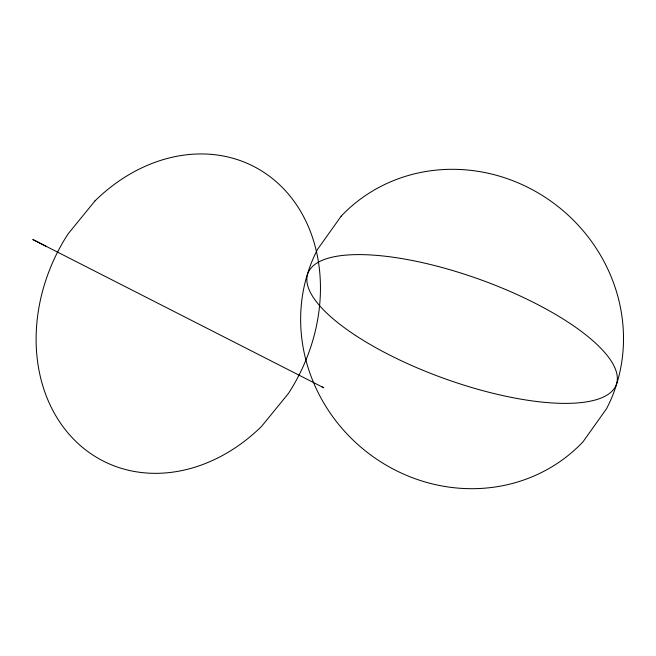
<?xml version="1.0" encoding="UTF-8"?>
<svg xmlns="http://www.w3.org/2000/svg" width="656" height="656" viewBox="0 0 656 656"><rect width="100%" height="100%" fill="white"/><g stroke="black" fill="none" stroke-linecap="round" stroke-linejoin="round"><path stroke-width="0.98" d="M322.104 386.925L323.769 387.77L32.8 239.506L45.928 246.189M341.145 216.201L317.586 249.305A165.402 155.579 39.9 0 0 371.837 455.797A165.402 155.579 39.9 0 0 583.004 441.808L606.562 408.704A165.402 155.579 39.9 0 0 552.311 202.204A165.402 155.579 39.9 0 0 341.145 216.201M95.054 200.834L68.06 233.938A165.402 135.489 -63 0 0 74.866 440.438A165.402 135.489 -63 0 0 261.514 426.441L288.509 393.346A165.402 135.489 -63 0 0 281.703 186.845A165.402 135.489 -63 0 0 95.054 200.834M355.609 335.495A163.91 52.628 19.8 0 0 613.147 389.951A163.91 52.628 19.8 0 0 417.47 261.555A163.91 52.628 19.8 0 0 355.609 335.495"/></g></svg>
